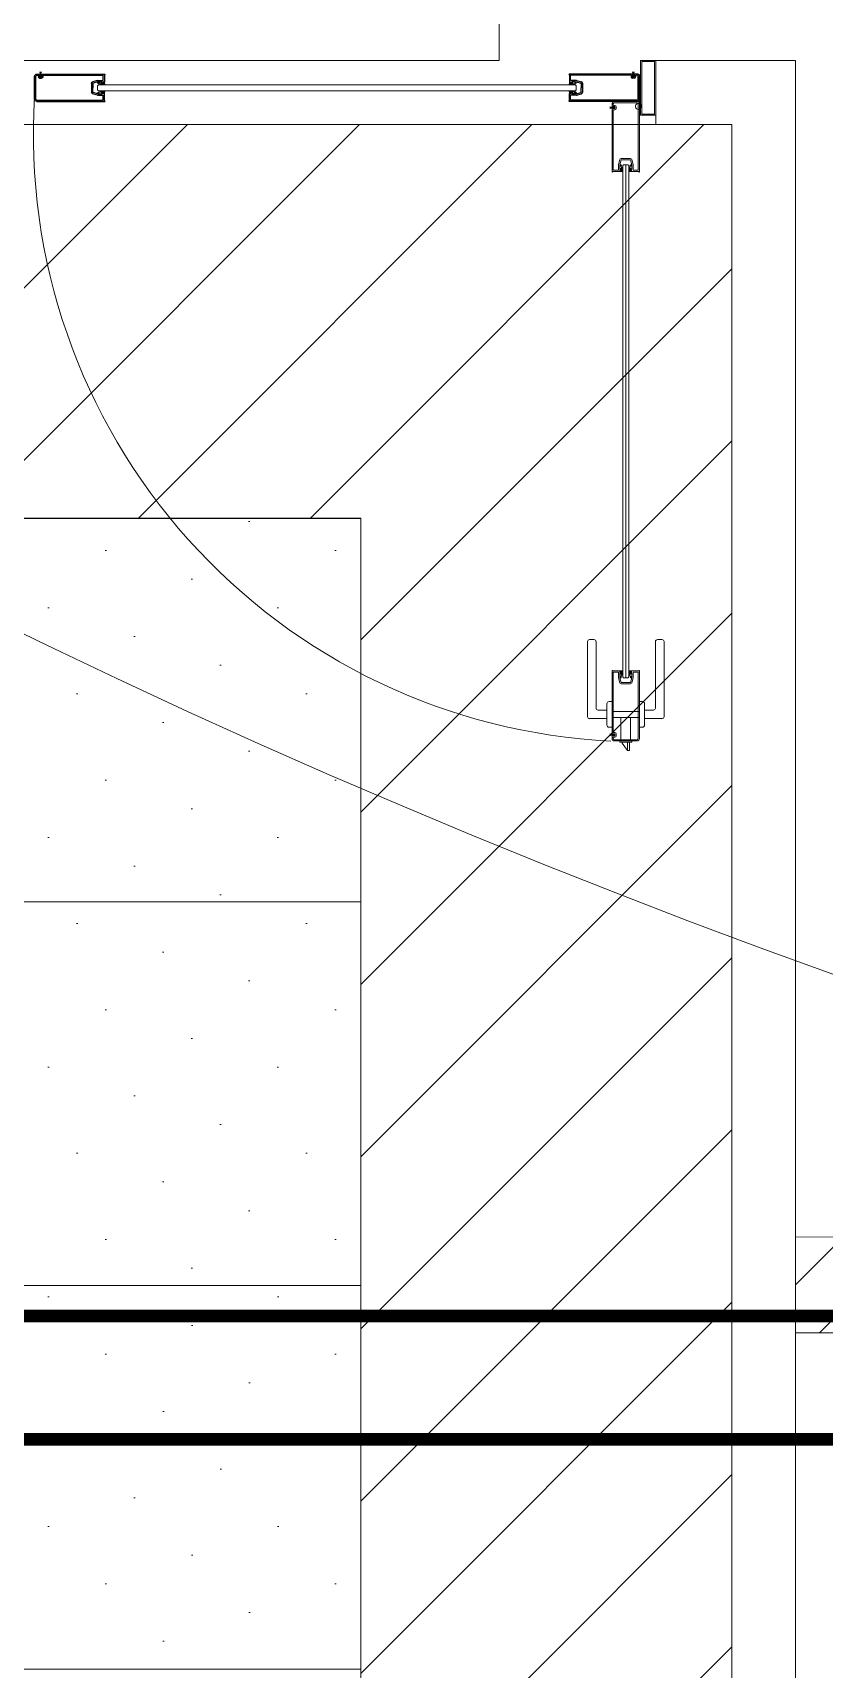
# Model space of a CAD drawing. Header units: millimetres. Extents: x -81374 to 485233, y -39075 to 157313.
# Drawn here: x 21707 to 22946, y -36324 to -33764 of the extents above; entities that cross this region are included whole.
import ezdxf
from ezdxf.enums import TextEntityAlignment as Align

# ---------------------------------------------------------------- set-up
doc = ezdxf.new("R2010")
doc.units = ezdxf.units.MM
doc.linetypes.add('HIDDEN', pattern=[0.375, 0.25, -0.125])
for name, color, linetype in [('2', 7, 'Continuous'), ('ceilings', 253, 'Continuous'), ('Hatch 01_UC', 7, 'Continuous'), ('M-HVAC VRV PIPE', 152, 'Continuous')]:
    doc.layers.add(name, color=color, linetype=linetype)
for name, color, linetype, lineweight in [('CB-AC CABLE TRAY', 213, 'Continuous', 15), ('DRAIN PIPE', 76, 'Continuous', 30), ('G-IMPT', 8, 'Continuous', 5), ('VRF -COPPER PIPE', 4, 'Continuous', 9)]:
    doc.layers.add(name, color=color, linetype=linetype, lineweight=lineweight)
doc.layers.add('ceiling', color=7, linetype='Continuous', lineweight=5, true_color=0x560d91)
doc.styles.get("Standard").update_dxf_attribs({"font": 'arial.ttf'})

# ---------------------------------------------------------------- blocks, each defined once
blk = doc.blocks.new('A$C4A242C7C')
at = {"layer": '2', "color": 6, "linetype": 'Continuous'}
for p, q in [((0, 4), (0, 115.4)), ((0.4, 115.8), (0.6, 115.8)), ((1.4, 115), (13, 115)), ((2, 113), (10.5, 113)), ((2, 4), (2, 113)), ((10.5, 103.9), (10.5, 113)), ((14, 111.3), (12.5, 111.3)), ((12.5, 104.8), (12.5, 111.3)), ((13, 115), (13, 112.6)), ((14.7, 112.6), (13, 112.6)), ((14, 110), (14, 111.3)), ((14.3, 109.8), (15, 110)), ((14.7, 112.6), (15.2, 110.4)), ((30.3, 112.6), (29.8, 110.4)), ((30.7, 109.8), (30, 110)), ((32, 112.6), (30.3, 112.6)), ((31, 111.3), (32.5, 111.3)), ((31, 110), (31, 111.3)), ((32, 115), (32, 112.6)), ((43.6, 115), (32, 115)), ((32.5, 104.8), (32.5, 111.3)), ((34.5, 113), (43, 113)), ((34.5, 103.9), (34.5, 113)), ((43, 14.2), (43, 113)), ((44.6, 115.8), (44.4, 115.8)), ((45, 11.7), (45, 115.4)), ((10.6, 103.4), (12.8, 95.2)), ((14, 104.8), (12.5, 104.8)), ((14.8, 103.8), (12.5, 103.8)), ((12.5, 103.8), (14.7, 95.7)), ((14, 106.1), (14, 104.8)), ((14.3, 106.3), (15, 106.1)), ((14.7, 95.7), (22.5, 95.7)), ((30.3, 93.7), (14.7, 93.7)), ((14.8, 103.8), (15.2, 105.6)), ((30.3, 95.7), (22.5, 95.7)), ((30.2, 103.8), (29.8, 105.6)), ((30.7, 106.3), (30, 106.1)), ((30.2, 103.8), (32.5, 103.8)), ((32.5, 103.8), (30.3, 95.7)), ((31, 106.1), (31, 104.8)), ((31, 104.8), (32.5, 104.8)), ((34.4, 103.4), (32.2, 95.2)), ((4, 2), (41, 2)), ((4, 0), (41, 0)), ((38.5, 8.4), (38.5, 11.7)), ((42.5, 13.7), (40.5, 13.7)), ((40.5, 8.8), (40.5, 11.3)), ((42.5, 6.4), (40.5, 6.4)), ((44, 11.7), (40.9, 11.7)), ((44, 8.4), (40.9, 8.4)), ((43, 4), (43, 5.9)), ((44, 11.6), (44, 11.7)), ((44, 8.4), (44, 8.5)), ((44.4, 11.2), (44.5, 11.2)), ((44.4, 8.9), (44.5, 8.9)), ((45, 4), (45, 8.4))]:
    blk.add_line(p, q, dxfattribs=at)
for centre, radius, start, end in [((0.4, 115.4), 0.4, 90, 180), ((0.6, 115.4), 0.4, 0, 90), ((1.4, 115.4), 0.4, 180, 270), ((14.2, 110), 0.2, 180, 285), ((14.8, 110.3), 0.4, 285, 15), ((30.1, 110.3), 0.4, 165, 255), ((30.8, 110), 0.2, 255, 0), ((43.6, 115.4), 0.4, 270, 0), ((44.4, 115.4), 0.4, 90, 180), ((44.6, 115.4), 0.4, 0, 90), ((12.5, 103.9), 2, 180, 195), ((14.7, 95.7), 2, 195, 270), ((14.2, 106.1), 0.2, 75, 180), ((14.8, 105.7), 0.4, 345, 75), ((30.1, 105.7), 0.4, 105, 195), ((30.3, 95.7), 2, 270, 345), ((30.8, 106.1), 0.2, 0, 105), ((32.5, 103.9), 2, 345, 0), ((4, 4), 4, 180, 270), ((4, 4), 2, 180, 270), ((40.5, 11.7), 2, 90, 180), ((40.5, 8.4), 2, 180, 270), ((40.9, 11.3), 0.4, 90, 180), ((40.9, 8.8), 0.4, 180, 270), ((41, 4), 4, 270, 0), ((41, 4), 2, 270, 0), ((42.5, 14.2), 0.5, 270, 0), ((42.5, 5.9), 0.5, 0, 90), ((44.4, 11.6), 0.4, 180, 270), ((44.4, 8.5), 0.4, 90, 180), ((44.5, 11.7), 0.5, 270, 0), ((44.5, 8.4), 0.5, 0, 90)]:
    blk.add_arc(centre, radius, start, end, dxfattribs=at)
blk = doc.blocks.new('floor plan 1')
at = {"layer": 'G-IMPT', "color": 8, "ltscale": 500}
for p, q in [((35269.2, -5267.8), (35269.2, -735.3)), ((35369.2, -735.3), (35369.2, -5167.8)), ((35532.2, -4188.5), (35529.4, -4188.5)), ((35529.4, -4188.5), (35529.4, -4201.3)), ((35540.8, -4199.9), (35532.2, -4188.5)), ((35532.2, -4201.3), (35532.2, -4188.5)), ((35513.7, -4207.3), (35513.7, -4313.4)), ((35515.6, -4207.3), (35515.6, -4311.1)), ((35517.5, -4203.5), (35552.7, -4203.5)), ((35517.5, -4205.4), (35552.7, -4205.4)), ((35525.6, -4203.5), (35525.6, -4201.3)), ((35525.6, -4201.3), (35544.6, -4201.3)), ((35544.6, -4203.5), (35525.6, -4203.5)), ((35526.5, -4205), (35526.5, -4203.5)), ((35526.5, -4203.5), (35543.7, -4203.5)), ((35543.7, -4205), (35526.5, -4205)), ((35527.4, -4205), (35527.4, -4240.2)), ((35542.7, -4205), (35527.4, -4205)), ((35540.8, -4201.3), (35540.8, -4199.9)), ((35542.7, -4240.2), (35542.7, -4205)), ((35543.7, -4203.5), (35543.7, -4205)), ((35544.6, -4201.3), (35544.6, -4203.5)), ((35550.3, -4211.4), (35550.3, -4214.6)), ((35554.1, -4209.5), (35552.2, -4209.5)), ((35552.2, -4211.8), (35552.2, -4214.2)), ((35554.1, -4216.5), (35552.2, -4216.5)), ((35552.4, -4213.5), (35552.4, -4212.3)), ((35552.4, -4212.3), (35557.7, -4212.3)), ((35552.4, -4213.5), (35557.7, -4213.5)), ((35555.6, -4211.4), (35552.6, -4211.4)), ((35555.6, -4214.6), (35552.6, -4214.6)), ((35554.1, -4213.5), (35554.1, -4212.3)), ((35554.6, -4207.3), (35554.6, -4209)), ((35554.6, -4217), (35554.6, -4311.1)), ((35555.6, -4211.4), (35555.6, -4211.5)), ((35555.6, -4214.5), (35555.6, -4214.6)), ((35555.9, -4213.5), (35555.9, -4212.3)), ((35556, -4211.9), (35556, -4211.9)), ((35556, -4214.1), (35556, -4214.1)), ((35556.5, -4207.3), (35556.5, -4211.4)), ((35556.5, -4214.6), (35556.5, -4313.4)), ((35557.7, -4212.3), (35560.2, -4211.6)), ((35557.7, -4212.5), (35560.2, -4212)), ((35557.7, -4213.5), (35557.7, -4212.3)), ((35557.7, -4212.7), (35560.2, -4212.5)), ((35557.7, -4212.9), (35560.2, -4212.9)), ((35557.7, -4213.1), (35560.2, -4213.4)), ((35557.7, -4213.3), (35560.2, -4213.8)), ((35557.7, -4213.5), (35560.2, -4214.3)), ((35475.2, -4241.6), (35475.2, -4358.7)), ((35505.7, -4238.3), (35478.5, -4238.3)), ((35505.7, -4228.3), (35505.7, -4261.6)), ((35513.7, -4224.9), (35509, -4224.9)), ((35513.7, -4240.2), (35513.7, -4249.7)), ((35556.5, -4240.2), (35513.7, -4240.2)), ((35527.4, -4240.2), (35542.7, -4240.2)), ((35556.5, -4224.9), (35561.2, -4224.9)), ((35556.5, -4249.7), (35556.5, -4240.2)), ((35564.5, -4228.3), (35564.5, -4261.6)), ((35564.5, -4238.3), (35591.6, -4238.3)), ((35595, -4241.6), (35595, -4358.7)), ((35488.5, -4358.7), (35488.5, -4254.9)), ((35491.9, -4251.6), (35505.7, -4251.6)), ((35509, -4264.9), (35513.7, -4264.9)), ((35513.7, -4249.7), (35556.5, -4249.7)), ((35561.2, -4264.9), (35556.5, -4264.9)), ((35578.3, -4251.6), (35564.5, -4251.6)), ((35581.6, -4358.7), (35581.6, -4254.9)), ((35523.7, -4301.9), (35525.8, -4294.1)), ((35525.6, -4302.3), (35527.7, -4294.6)), ((35542.5, -4292.7), (35527.7, -4292.7)), ((35527.7, -4294.6), (35535.1, -4294.6)), ((35542.5, -4294.6), (35535.1, -4294.6)), ((35544.6, -4302.3), (35542.5, -4294.6)), ((35546.5, -4301.9), (35544.4, -4294.1)), ((35514, -4313.8), (35514.2, -4313.8)), ((35515, -4313), (35526, -4313)), ((35515.6, -4311.1), (35523.7, -4311.1)), ((35523.7, -4302.4), (35523.7, -4311.1)), ((35527.7, -4302.3), (35525.6, -4302.3)), ((35527, -4303.2), (35525.6, -4303.2)), ((35525.6, -4303.2), (35525.6, -4309.4)), ((35527, -4309.4), (35525.6, -4309.4)), ((35526, -4313), (35526, -4310.7)), ((35527.6, -4310.7), (35526, -4310.7)), ((35527, -4304.5), (35527, -4303.2)), ((35527, -4308.2), (35527, -4309.4)), ((35527.2, -4304.7), (35527.9, -4304.5)), ((35527.2, -4308), (35527.9, -4308.2)), ((35527.6, -4310.7), (35528.2, -4308.7)), ((35527.7, -4302.3), (35528.2, -4304)), ((35531.8, -4302.3), (35530.3, -4303.7)), ((35530.3, -5103.3), (35530.3, -4303.7)), ((35538.4, -4302.3), (35531.8, -4302.3)), ((35535.1, -4302.3), (35535.1, -5104.7)), ((35539.9, -4303.7), (35538.4, -4302.3)), ((35539.9, -4303.7), (35539.9, -5103.3)), ((35542.5, -4302.3), (35542, -4304)), ((35542.6, -4310.7), (35542, -4308.7)), ((35542.9, -4304.7), (35542.3, -4304.5)), ((35542.9, -4308), (35542.3, -4308.2)), ((35542.5, -4302.3), (35544.6, -4302.3)), ((35544.1, -4310.7), (35542.6, -4310.7)), ((35543.2, -4303.2), (35544.6, -4303.2)), ((35543.2, -4304.5), (35543.2, -4303.2)), ((35543.2, -4308.2), (35543.2, -4309.4)), ((35543.2, -4309.4), (35544.6, -4309.4)), ((35544.1, -4313), (35544.1, -4310.7)), ((35555.2, -4313), (35544.1, -4313)), ((35544.6, -4303.2), (35544.6, -4309.4)), ((35546.5, -4302.4), (35546.5, -4311.1)), ((35546.5, -4311.1), (35554.6, -4311.1)), ((35556.1, -4313.8), (35556, -4313.8)), ((35478.5, -4362.1), (35485.2, -4362.1)), ((35591.6, -4362.1), (35585, -4362.1)), ((35514, -5093.2), (35514.2, -5093.2)), ((35556.1, -5093.2), (35556, -5093.2)), ((35513.7, -5199.7), (35513.7, -5093.6)), ((35515, -5094), (35526, -5094)), ((35515.6, -5095.9), (35523.7, -5095.9)), ((35515.6, -5199.7), (35515.6, -5095.9)), ((35523.7, -5104.5), (35523.7, -5095.9)), ((35523.7, -5105), (35525.8, -5112.8)), ((35527, -5097.5), (35525.6, -5097.5)), ((35525.6, -5103.7), (35525.6, -5097.5)), ((35527, -5103.7), (35525.6, -5103.7)), ((35527.7, -5104.7), (35525.6, -5104.7)), ((35525.6, -5104.7), (35527.7, -5112.3)), ((35526, -5094), (35526, -5096.2)), ((35527.6, -5096.2), (35526, -5096.2)), ((35527, -5098.8), (35527, -5097.5)), ((35527, -5102.5), (35527, -5103.7)), ((35527.2, -5098.9), (35527.9, -5098.8)), ((35527.2, -5102.3), (35527.9, -5102.5)), ((35527.6, -5096.2), (35528.2, -5098.3)), ((35527.7, -5104.7), (35528.2, -5102.9)), ((35527.7, -5112.3), (35535.1, -5112.3)), ((35542.5, -5114.2), (35527.7, -5114.2)), ((35531.8, -5104.7), (35530.3, -5103.3)), ((35538.4, -5104.7), (35531.8, -5104.7)), ((35542.5, -5112.3), (35535.1, -5112.3)), ((35539.9, -5103.3), (35538.4, -5104.7)), ((35542.6, -5096.2), (35542, -5098.3)), ((35542.5, -5104.7), (35542, -5102.9)), ((35542.9, -5098.9), (35542.3, -5098.8)), ((35542.9, -5102.3), (35542.3, -5102.5)), ((35542.5, -5104.7), (35544.6, -5104.7)), ((35544.6, -5104.7), (35542.5, -5112.3)), ((35544.1, -5096.2), (35542.6, -5096.2)), ((35543.2, -5097.5), (35544.6, -5097.5)), ((35543.2, -5098.8), (35543.2, -5097.5)), ((35543.2, -5102.5), (35543.2, -5103.7)), ((35543.2, -5103.7), (35544.6, -5103.7)), ((35544.1, -5094), (35544.1, -5096.2)), ((35555.2, -5094), (35544.1, -5094)), ((35546.5, -5105), (35544.4, -5112.8)), ((35544.6, -5103.7), (35544.6, -5097.5)), ((35546.5, -5095.9), (35554.6, -5095.9)), ((35546.5, -5104.5), (35546.5, -5095.9)), ((35554.6, -5190), (35554.6, -5095.9)), ((35556.5, -5192.4), (35556.5, -5093.6)), ((35369.2, -5167.8), (35488.1, -5167.8)), ((35488.1, -5267.8), (35488.1, -5167.8)), ((35511.9, -5182), (35488.1, -5182)), ((35488.1, -5182), (35488.1, -5267.8)), ((35510, -5183.9), (35490, -5183.9)), ((35490, -5183.9), (35490, -5265.9)), ((35510, -5265.9), (35510, -5183.9)), ((35511.9, -5267.8), (35511.9, -5182)), ((35550.3, -5195.5), (35550.3, -5192.4)), ((35554.1, -5190.5), (35552.2, -5190.5)), ((35552.2, -5195.1), (35552.2, -5192.8)), ((35552.4, -5193.3), (35552.4, -5194.6)), ((35552.4, -5193.3), (35557.7, -5193.3)), ((35552.4, -5194.6), (35557.7, -5194.6)), ((35555.6, -5192.4), (35552.6, -5192.4)), ((35555.6, -5195.5), (35552.6, -5195.5)), ((35554.1, -5193.3), (35554.1, -5194.6)), ((35555.6, -5192.5), (35555.6, -5192.4)), ((35555.6, -5195.5), (35555.6, -5195.4)), ((35555.9, -5193.3), (35555.9, -5194.6)), ((35556, -5192.9), (35556, -5192.9)), ((35556, -5195), (35556, -5195)), ((35556.5, -5199.7), (35556.5, -5195.5)), ((35557.7, -5193.3), (35560.2, -5192.6)), ((35557.7, -5193.5), (35560.2, -5193.1)), ((35557.7, -5193.3), (35557.7, -5194.6)), ((35557.7, -5193.7), (35560.2, -5193.5)), ((35557.7, -5194), (35560.2, -5194)), ((35557.7, -5194.2), (35560.2, -5194.4)), ((35557.7, -5194.4), (35560.2, -5194.8)), ((35557.7, -5194.6), (35560.2, -5195.3)), ((35511.9, -5245.4), (35511.9, -5198.6)), ((35513.7, -5200), (35513.7, -5245.4)), ((35517.5, -5201.6), (35552.7, -5201.6)), ((35517.5, -5203.5), (35552.7, -5203.5)), ((35554.1, -5197.4), (35552.2, -5197.4)), ((35554.6, -5199.7), (35554.6, -5197.9)), ((35612.5, -5221.6), (35613.9, -5220.1)), ((35613.9, -5220.1), (36360.2, -5220.1)), ((36361.7, -5221.6), (36360.2, -5220.1)), ((35513.7, -5245.4), (35511.9, -5245.4)), ((35523.8, -5242.2), (35522.6, -5242.2)), ((35522.6, -5242.2), (35522.6, -5247.5)), ((35523.8, -5243.9), (35522.6, -5243.9)), ((35523.8, -5245.7), (35522.6, -5245.7)), ((35523.8, -5242.2), (35523.8, -5247.5)), ((35612.5, -5228.2), (35612.5, -5221.6)), ((35613.9, -5229.7), (35612.5, -5228.2)), ((36360.2, -5229.7), (35613.9, -5229.7)), ((36360.2, -5229.7), (36361.7, -5228.2)), ((36361.7, -5228.2), (36361.7, -5221.6)), ((36450.4, -5242.2), (36451.6, -5242.2)), ((36450.4, -5242.2), (36450.4, -5247.5)), ((36450.4, -5243.9), (36451.6, -5243.9)), ((36450.4, -5245.7), (36451.6, -5245.7)), ((36451.6, -5242.2), (36451.6, -5247.5)), ((35488.1, -5267.8), (35269.2, -5267.8)), ((35488.1, -5267.8), (35511.9, -5267.8)), ((35490, -5265.9), (35510, -5265.9)), ((35522.6, -5247.5), (35521.9, -5250)), ((35522.8, -5247.5), (35522.3, -5250)), ((35523.8, -5247.5), (35522.6, -5247.5)), ((35523, -5247.5), (35522.7, -5250)), ((35523.2, -5247.5), (35523.2, -5250)), ((35523.4, -5247.5), (35523.6, -5250)), ((35523.6, -5247.5), (35524.1, -5250)), ((35523.8, -5247.5), (35524.5, -5250)), ((36450.4, -5247.5), (36449.7, -5250)), ((36450.6, -5247.5), (36450.1, -5250)), ((36450.4, -5247.5), (36451.6, -5247.5)), ((36450.8, -5247.5), (36450.6, -5250)), ((36451, -5247.5), (36451, -5250)), ((36451.2, -5247.5), (36451.5, -5250)), ((36451.4, -5247.5), (36451.9, -5250)), ((36451.6, -5247.5), (36452.4, -5250))]:
    blk.add_line(p, q, dxfattribs=at)
for centre, radius, start, end in [((30901.2, -15868.2), 12777.8, 49.90697, 259.60318), ((35517.5, -4207.3), 3.81, 90, 180), ((35517.5, -4207.3), 1.9, 90, 180), ((35552.2, -4211.4), 1.9, 90, 180), ((35552.2, -4214.6), 1.9, 180, 270), ((35552.6, -4211.8), 0.381, 90, 180), ((35552.6, -4214.2), 0.381, 180, 270), ((35552.7, -4207.3), 3.81, 0, 90), ((35552.7, -4207.3), 1.9, 0, 90), ((35554.1, -4209), 0.476, 270, 0), ((35554.1, -4217), 0.476, 0, 90), ((35556, -4211.5), 0.381, 180, 270), ((35556, -4214.5), 0.381, 90, 180), ((35556, -4211.4), 0.476, 270, 0), ((35556, -4214.6), 0.476, 0, 90), ((35511.8, -5152.7), 950.6, 356.5059, 87.1815), ((35478.5, -4241.6), 3.33, 90, 180), ((35509, -4228.3), 3.33, 90, 180), ((35561.2, -4228.3), 3.33, 0, 90), ((35591.6, -4241.6), 3.33, 0, 90), ((35491.9, -4254.9), 3.33, 90, 180), ((35509, -4261.6), 3.33, 180, 270), ((35561.2, -4261.6), 3.33, 270, 0), ((35578.3, -4254.9), 3.33, 0, 90), ((35527.7, -4294.6), 1.9, 90, 165), ((35542.5, -4294.6), 1.9, 15, 90), ((35514, -4313.4), 0.381, 180, 270), ((35514.2, -4313.4), 0.381, 270, 0), ((35515, -4313.4), 0.381, 90, 180), ((35525.6, -4302.4), 1.9, 165, 180), ((35527.2, -4304.5), 0.19, 180, 285), ((35527.2, -4308.2), 0.19, 75, 180), ((35527.8, -4304.1), 0.381, 285, 15), ((35527.8, -4308.6), 0.381, 345, 75), ((35542.4, -4304.1), 0.381, 165, 255), ((35542.4, -4308.6), 0.381, 105, 195), ((35543, -4304.5), 0.19, 255, 0), ((35543, -4308.2), 0.19, 0, 105), ((35544.6, -4302.4), 1.9, 0, 15), ((35555.2, -4313.4), 0.381, 0, 90), ((35556, -4313.4), 0.381, 180, 270), ((35556.1, -4313.4), 0.381, 270, 0), ((35478.5, -4358.7), 3.33, 180, 270), ((35485.2, -4358.7), 3.33, 270, 0), ((35585, -4358.7), 3.33, 180, 270), ((35591.6, -4358.7), 3.33, 270, 0), ((35514, -5093.6), 0.381, 90, 180), ((35514.2, -5093.6), 0.381, 0, 90), ((35556, -5093.6), 0.381, 90, 180), ((35556.1, -5093.6), 0.381, 0, 90), ((35515, -5093.6), 0.381, 180, 270), ((35525.6, -5104.5), 1.9, 180, 195), ((35527.7, -5112.3), 1.9, 195, 270), ((35527.2, -5098.8), 0.19, 180, 285), ((35527.2, -5102.5), 0.19, 75, 180), ((35527.8, -5098.4), 0.381, 285, 15), ((35527.8, -5102.8), 0.381, 345, 75), ((35542.4, -5098.4), 0.381, 165, 255), ((35542.4, -5102.8), 0.381, 105, 195), ((35542.5, -5112.3), 1.9, 270, 345), ((35543, -5098.8), 0.19, 255, 0), ((35543, -5102.5), 0.19, 0, 105), ((35544.6, -5104.5), 1.9, 345, 0), ((35555.2, -5093.6), 0.381, 270, 0), ((35552.2, -5192.4), 1.9, 90, 180), ((35552.2, -5195.5), 1.9, 180, 270), ((35552.6, -5192.8), 0.381, 90, 180), ((35552.6, -5195.1), 0.381, 180, 270), ((35554.1, -5190), 0.476, 270, 0), ((35556, -5192.5), 0.381, 180, 270), ((35556, -5195.4), 0.381, 90, 180), ((35556, -5192.4), 0.476, 270, 0), ((35556, -5195.5), 0.476, 0, 90), ((35517.5, -5199.7), 3.81, 180, 270), ((35517.5, -5199.7), 1.9, 180, 270), ((35552.7, -5199.7), 3.81, 270, 0), ((35552.7, -5199.7), 1.9, 270, 0), ((35554.1, -5197.9), 0.476, 0, 90)]:
    blk.add_arc(centre, radius, start, end, dxfattribs=at)
at = {"layer": 'G-IMPT', "color": 8, "ltscale": 500, "extrusion": (0, 0, -1)}
blk.add_arc((-35515.5, -5195.8), 4.58, 321.7937, 293.4563, dxfattribs=at)
at = {"layer": 'G-IMPT', "color": 8, "ltscale": 500}
for points in [[(35529.4, -4312.1), (35528.2, -4311.4), (35526, -4311.8), (35530.4, -4312.3)], [(35530.4, -4312.3), (35526, -4311.8), (35526, -4313), (35530.4, -4313.4)], [(35529.3, -4307.7), (35528.5, -4307.7), (35527.7, -4308), (35529.9, -4308)], [(35529.9, -4308), (35527.7, -4308), (35528.4, -4308.3), (35529.3, -4308.4)], [(35529.4, -4309.7), (35528.4, -4309.5), (35528.2, -4311.4), (35529.4, -4312.1)], [(35529.3, -4308.4), (35528.4, -4308.3), (35528.4, -4308.9), (35529.3, -4309)], [(35529.3, -4309), (35528.4, -4308.9), (35528.4, -4309.1), (35530.1, -4309.3)], [(35530.1, -4309.3), (35528.4, -4309.1), (35528.4, -4309.5), (35529.4, -4309.7)], [(35529.2, -4306.8), (35528.6, -4306.5), (35528.5, -4307.7), (35529.3, -4307.7)], [(35530, -4306.6), (35528.6, -4305.9), (35528.6, -4306.5), (35529.2, -4306.8)], [(35540.8, -4312.1), (35542, -4311.4), (35544.1, -4311.8), (35539.8, -4312.3)], [(35539.8, -4312.3), (35544.1, -4311.8), (35544.1, -4313), (35539.8, -4313.4)], [(35540.9, -4309), (35541.8, -4308.9), (35541.8, -4309.1), (35540.1, -4309.3)], [(35540.1, -4309.3), (35541.8, -4309.1), (35541.8, -4309.5), (35540.8, -4309.7)], [(35540.2, -4306.6), (35541.6, -4305.9), (35541.6, -4306.5), (35540.9, -4306.8)], [(35540.9, -4307.7), (35541.7, -4307.7), (35542.5, -4308), (35540.2, -4308)], [(35540.2, -4308), (35542.5, -4308), (35541.7, -4308.3), (35540.9, -4308.4)], [(35540.8, -4309.7), (35541.8, -4309.5), (35542, -4311.4), (35540.8, -4312.1)], [(35540.9, -4306.8), (35541.6, -4306.5), (35541.7, -4307.7), (35540.9, -4307.7)], [(35540.9, -4308.4), (35541.7, -4308.3), (35541.8, -4308.9), (35540.9, -4309)], [(35530.4, -5094.6), (35526, -5095.2), (35526, -5094), (35530.4, -5093.6)], [(35529.4, -5094.9), (35528.2, -5095.6), (35526, -5095.2), (35530.4, -5094.6)], [(35529.9, -5099), (35527.7, -5099), (35528.4, -5098.7), (35529.3, -5098.6)], [(35529.3, -5099.2), (35528.5, -5099.2), (35527.7, -5099), (35529.9, -5099)], [(35529.4, -5097.2), (35528.4, -5097.4), (35528.2, -5095.6), (35529.4, -5094.9)], [(35530.1, -5097.6), (35528.4, -5097.8), (35528.4, -5097.4), (35529.4, -5097.2)], [(35529.3, -5097.9), (35528.4, -5098), (35528.4, -5097.8), (35530.1, -5097.6)], [(35529.3, -5098.6), (35528.4, -5098.7), (35528.4, -5098), (35529.3, -5097.9)], [(35529.2, -5100.2), (35528.6, -5100.4), (35528.5, -5099.2), (35529.3, -5099.2)], [(35530, -5100.4), (35528.6, -5101.1), (35528.6, -5100.4), (35529.2, -5100.2)], [(35539.8, -5094.6), (35544.1, -5095.2), (35544.1, -5094), (35539.8, -5093.6)], [(35540.8, -5094.9), (35542, -5095.6), (35544.1, -5095.2), (35539.8, -5094.6)], [(35540.1, -5097.6), (35541.8, -5097.8), (35541.8, -5097.4), (35540.8, -5097.2)], [(35540.9, -5097.9), (35541.8, -5098), (35541.8, -5097.8), (35540.1, -5097.6)], [(35540.2, -5099), (35542.5, -5099), (35541.7, -5098.7), (35540.9, -5098.6)], [(35540.9, -5099.2), (35541.7, -5099.2), (35542.5, -5099), (35540.2, -5099)], [(35540.2, -5100.4), (35541.6, -5101.1), (35541.6, -5100.4), (35540.9, -5100.2)], [(35540.8, -5097.2), (35541.8, -5097.4), (35542, -5095.6), (35540.8, -5094.9)], [(35540.9, -5098.6), (35541.7, -5098.7), (35541.8, -5098), (35540.9, -5097.9)], [(35540.9, -5100.2), (35541.6, -5100.4), (35541.7, -5099.2), (35540.9, -5099.2)]]:
    blk.add_3dface(points, dxfattribs=at)
at = {"layer": 'G-IMPT', "color": 8, "ltscale": 500, "yscale": 0.9523809523809526, "zscale": 0.9523809523809526}
for p, xscale, rotation in [((35513.7, -5203.5), 0.9523809523809526, 270.0000000000001), ((36460.5, -5203.5), -0.9523809523809526, 90)]:
    blk.add_blockref('A$C4A242C7C', p, dxfattribs=dict(at, xscale=xscale, rotation=rotation))
at = {"layer": 'G-IMPT', "color": 8, "ltscale": 500}
for rotation, p in [(359.9992, (39680.6, -4989.6, 0)), (359.9992, (35886.7, -10139.3, 0)), (270.0008, (28873.3, -20643.5, 0)), (359.9992, (11975.3, -26935.4, 0)), (359.9992, (15267.6, -26935.4, 0)), (359.9992, (26686.3, -26987.7, 0)), (270.0008, (15861.1, -28615, 0)), (89.9992, (23697.8, -33300.6, 0)), (89.9992, (23597.9, -35337.7, 0)), (89.9992, (23597.9, -37388.3, 0)), (359.9992, (13750.4, -37781.5, 0)), (89.9992, (23697.8, -40746.8, 0)), (89.9992, (23597.8, -44302.5, 0)), (89.9992, (23597.8, -46399.1, 0)), (89.9992, (23697.8, -48339.8, 0)), (89.9992, (23697.8, -54280, 0)), (359.9992, (27418.1, -55702.4, 0)), (89.9992, (9671.9, -65856.5, 0)), (359.9992, (4684.1, -67403.4, 0)), (359.9992, (8737.2, -67403.4, 0))]:
    blk.add_attdef('PARTITIONTYPE', text='', height=200, rotation=rotation, dxfattribs=at).set_placement(p, align=Align.MIDDLE_CENTER)
mesh = blk.add_polyface(dxfattribs=at)
corners = [(35617, -5219.1), (35616.7, -5218.4), (35616, -5218.4), (35616.8, -5219.8)]
mesh.append_faces([[corners[k] for k in face] for face in [(3, 2, 1, 0)]], dxfattribs={"color": 8})
mesh = blk.add_polyface(dxfattribs=at)
corners = [(35617.9, -5219.1), (35617.9, -5218.3), (35616.7, -5218.4), (35617, -5219.1)]
mesh.append_faces([[corners[k] for k in face] for face in [(3, 2, 1, 0)]], dxfattribs={"color": 8})
mesh = blk.add_polyface(dxfattribs=at)
corners = [(35618.2, -5219.8), (35618.1, -5217.5), (35617.9, -5218.3), (35617.9, -5219.1)]
mesh.append_faces([[corners[k] for k in face] for face in [(3, 2, 1, 0)]], dxfattribs={"color": 8})
mesh = blk.add_polyface(dxfattribs=at)
corners = [(35618.6, -5219.1), (35618.4, -5218.3), (35618.1, -5217.5), (35618.2, -5219.8)]
mesh.append_faces([[corners[k] for k in face] for face in [(3, 2, 1, 0)]], dxfattribs={"color": 8})
mesh = blk.add_polyface(dxfattribs=at)
corners = [(35619.2, -5219.1), (35619.1, -5218.2), (35618.4, -5218.3), (35618.6, -5219.1)]
mesh.append_faces([[corners[k] for k in face] for face in [(3, 2, 1, 0)]], dxfattribs={"color": 8})
mesh = blk.add_polyface(dxfattribs=at)
corners = [(35619.5, -5219.9), (35619.3, -5218.2), (35619.1, -5218.2), (35619.2, -5219.1)]
mesh.append_faces([[corners[k] for k in face] for face in [(3, 2, 1, 0)]], dxfattribs={"color": 8})
mesh = blk.add_polyface(dxfattribs=at)
corners = [(35619.9, -5219.2), (35619.7, -5218.2), (35619.3, -5218.2), (35619.5, -5219.9)]
mesh.append_faces([[corners[k] for k in face] for face in [(3, 2, 1, 0)]], dxfattribs={"color": 8})
mesh = blk.add_polyface(dxfattribs=at)
corners = [(35622.2, -5219.2), (35621.6, -5218), (35619.7, -5218.2), (35619.9, -5219.2)]
mesh.append_faces([[corners[k] for k in face] for face in [(3, 2, 1, 0)]], dxfattribs={"color": 8})
mesh = blk.add_polyface(dxfattribs=at)
corners = [(35622.5, -5220.2), (35622, -5215.9), (35621.6, -5218), (35622.2, -5219.2)]
mesh.append_faces([[corners[k] for k in face] for face in [(3, 2, 1, 0)]], dxfattribs={"color": 8})
mesh = blk.add_polyface(dxfattribs=at)
corners = [(35623.6, -5220.2), (35623.2, -5215.9), (35622, -5215.9), (35622.5, -5220.2)]
mesh.append_faces([[corners[k] for k in face] for face in [(3, 2, 1, 0)]], dxfattribs={"color": 8})
mesh = blk.add_polyface(dxfattribs=at)
corners = [(36350.6, -5220.2), (36350.9, -5215.9), (36352.1, -5215.9), (36351.6, -5220.2)]
mesh.append_faces([[corners[k] for k in face] for face in [(0, 1, 2, 3)]], dxfattribs={"color": 8})
mesh = blk.add_polyface(dxfattribs=at)
corners = [(36351.6, -5220.2), (36352.1, -5215.9), (36352.6, -5218), (36351.9, -5219.2)]
mesh.append_faces([[corners[k] for k in face] for face in [(0, 1, 2, 3)]], dxfattribs={"color": 8})
mesh = blk.add_polyface(dxfattribs=at)
corners = [(36351.9, -5219.2), (36352.6, -5218), (36354.4, -5218.2), (36354.2, -5219.2)]
mesh.append_faces([[corners[k] for k in face] for face in [(0, 1, 2, 3)]], dxfattribs={"color": 8})
mesh = blk.add_polyface(dxfattribs=at)
corners = [(36354.2, -5219.2), (36354.4, -5218.2), (36354.8, -5218.2), (36354.6, -5219.9)]
mesh.append_faces([[corners[k] for k in face] for face in [(0, 1, 2, 3)]], dxfattribs={"color": 8})
mesh = blk.add_polyface(dxfattribs=at)
corners = [(36354.6, -5219.9), (36354.8, -5218.2), (36355, -5218.2), (36354.9, -5219.1)]
mesh.append_faces([[corners[k] for k in face] for face in [(0, 1, 2, 3)]], dxfattribs={"color": 8})
mesh = blk.add_polyface(dxfattribs=at)
corners = [(36354.9, -5219.1), (36355, -5218.2), (36355.7, -5218.3), (36355.5, -5219.1)]
mesh.append_faces([[corners[k] for k in face] for face in [(0, 1, 2, 3)]], dxfattribs={"color": 8})
mesh = blk.add_polyface(dxfattribs=at)
corners = [(36355.5, -5219.1), (36355.7, -5218.3), (36356, -5217.5), (36355.9, -5219.8)]
mesh.append_faces([[corners[k] for k in face] for face in [(0, 1, 2, 3)]], dxfattribs={"color": 8})
mesh = blk.add_polyface(dxfattribs=at)
corners = [(36355.9, -5219.8), (36356, -5217.5), (36356.2, -5218.3), (36356.2, -5219.1)]
mesh.append_faces([[corners[k] for k in face] for face in [(0, 1, 2, 3)]], dxfattribs={"color": 8})
mesh = blk.add_polyface(dxfattribs=at)
corners = [(36356.2, -5219.1), (36356.2, -5218.3), (36357.4, -5218.4), (36357.2, -5219.1)]
mesh.append_faces([[corners[k] for k in face] for face in [(0, 1, 2, 3)]], dxfattribs={"color": 8})
mesh = blk.add_polyface(dxfattribs=at)
corners = [(36357.2, -5219.1), (36357.4, -5218.4), (36358.1, -5218.4), (36357.4, -5219.8)]
mesh.append_faces([[corners[k] for k in face] for face in [(0, 1, 2, 3)]], dxfattribs={"color": 8})
mesh = blk.add_polyface(dxfattribs=at)
corners = [(35617, -5230.8), (35616.7, -5231.4), (35616, -5231.4), (35616.8, -5230)]
mesh.append_faces([[corners[k] for k in face] for face in [(0, 1, 2, 3)]], dxfattribs={"color": 8})
mesh = blk.add_polyface(dxfattribs=at)
corners = [(35617.9, -5230.7), (35617.9, -5231.5), (35616.7, -5231.4), (35617, -5230.8)]
mesh.append_faces([[corners[k] for k in face] for face in [(0, 1, 2, 3)]], dxfattribs={"color": 8})
mesh = blk.add_polyface(dxfattribs=at)
corners = [(35618.2, -5230.1), (35618.1, -5232.3), (35617.9, -5231.5), (35617.9, -5230.7)]
mesh.append_faces([[corners[k] for k in face] for face in [(0, 1, 2, 3)]], dxfattribs={"color": 8})
mesh = blk.add_polyface(dxfattribs=at)
corners = [(35618.6, -5230.7), (35618.4, -5231.6), (35618.1, -5232.3), (35618.2, -5230.1)]
mesh.append_faces([[corners[k] for k in face] for face in [(0, 1, 2, 3)]], dxfattribs={"color": 8})
mesh = blk.add_polyface(dxfattribs=at)
corners = [(35619.2, -5230.7), (35619.1, -5231.6), (35618.4, -5231.6), (35618.6, -5230.7)]
mesh.append_faces([[corners[k] for k in face] for face in [(0, 1, 2, 3)]], dxfattribs={"color": 8})
mesh = blk.add_polyface(dxfattribs=at)
corners = [(35619.5, -5229.9), (35619.3, -5231.6), (35619.1, -5231.6), (35619.2, -5230.7)]
mesh.append_faces([[corners[k] for k in face] for face in [(0, 1, 2, 3)]], dxfattribs={"color": 8})
mesh = blk.add_polyface(dxfattribs=at)
corners = [(35619.9, -5230.6), (35619.7, -5231.6), (35619.3, -5231.6), (35619.5, -5229.9)]
mesh.append_faces([[corners[k] for k in face] for face in [(0, 1, 2, 3)]], dxfattribs={"color": 8})
mesh = blk.add_polyface(dxfattribs=at)
corners = [(35622.2, -5230.6), (35621.6, -5231.8), (35619.7, -5231.6), (35619.9, -5230.6)]
mesh.append_faces([[corners[k] for k in face] for face in [(0, 1, 2, 3)]], dxfattribs={"color": 8})
mesh = blk.add_polyface(dxfattribs=at)
corners = [(35622.5, -5229.6), (35622, -5234), (35621.6, -5231.8), (35622.2, -5230.6)]
mesh.append_faces([[corners[k] for k in face] for face in [(0, 1, 2, 3)]], dxfattribs={"color": 8})
mesh = blk.add_polyface(dxfattribs=at)
corners = [(35623.6, -5229.6), (35623.2, -5234), (35622, -5234), (35622.5, -5229.6)]
mesh.append_faces([[corners[k] for k in face] for face in [(0, 1, 2, 3)]], dxfattribs={"color": 8})
mesh = blk.add_polyface(dxfattribs=at)
corners = [(36350.6, -5229.6), (36350.9, -5233.9), (36352.1, -5233.9), (36351.6, -5229.6)]
mesh.append_faces([[corners[k] for k in face] for face in [(3, 2, 1, 0)]], dxfattribs={"color": 8})
mesh = blk.add_polyface(dxfattribs=at)
corners = [(36351.6, -5229.6), (36352.1, -5233.9), (36352.6, -5231.8), (36351.9, -5230.6)]
mesh.append_faces([[corners[k] for k in face] for face in [(3, 2, 1, 0)]], dxfattribs={"color": 8})
mesh = blk.add_polyface(dxfattribs=at)
corners = [(36351.9, -5230.6), (36352.6, -5231.8), (36354.4, -5231.6), (36354.2, -5230.6)]
mesh.append_faces([[corners[k] for k in face] for face in [(3, 2, 1, 0)]], dxfattribs={"color": 8})
mesh = blk.add_polyface(dxfattribs=at)
corners = [(36354.2, -5230.6), (36354.4, -5231.6), (36354.8, -5231.6), (36354.6, -5229.9)]
mesh.append_faces([[corners[k] for k in face] for face in [(3, 2, 1, 0)]], dxfattribs={"color": 8})
mesh = blk.add_polyface(dxfattribs=at)
corners = [(36354.6, -5229.9), (36354.8, -5231.6), (36355, -5231.6), (36354.9, -5230.7)]
mesh.append_faces([[corners[k] for k in face] for face in [(3, 2, 1, 0)]], dxfattribs={"color": 8})
mesh = blk.add_polyface(dxfattribs=at)
corners = [(36354.9, -5230.7), (36355, -5231.6), (36355.7, -5231.6), (36355.5, -5230.7)]
mesh.append_faces([[corners[k] for k in face] for face in [(3, 2, 1, 0)]], dxfattribs={"color": 8})
mesh = blk.add_polyface(dxfattribs=at)
corners = [(36355.5, -5230.7), (36355.7, -5231.6), (36356, -5232.3), (36355.9, -5230)]
mesh.append_faces([[corners[k] for k in face] for face in [(3, 2, 1, 0)]], dxfattribs={"color": 8})
mesh = blk.add_polyface(dxfattribs=at)
corners = [(36355.9, -5230), (36356, -5232.3), (36356.2, -5231.5), (36356.2, -5230.7)]
mesh.append_faces([[corners[k] for k in face] for face in [(3, 2, 1, 0)]], dxfattribs={"color": 8})
mesh = blk.add_polyface(dxfattribs=at)
corners = [(36356.2, -5230.7), (36356.2, -5231.5), (36357.4, -5231.4), (36357.2, -5230.7)]
mesh.append_faces([[corners[k] for k in face] for face in [(3, 2, 1, 0)]], dxfattribs={"color": 8})
mesh = blk.add_polyface(dxfattribs=at)
corners = [(36357.2, -5230.7), (36357.4, -5231.4), (36358.1, -5231.4), (36357.4, -5230)]
mesh.append_faces([[corners[k] for k in face] for face in [(3, 2, 1, 0)]], dxfattribs={"color": 8})
blk = doc.blocks.new('GRID')
at = {"layer": 'ceilings', "lineweight": 5, "transparency": 33554597}
h = blk.add_hatch(dxfattribs=at)
h.set_pattern_fill('DOTS', color=8, scale=80, angle=45)
h.paths.add_polyline_path([(56229.9, 61282.6), (56229.9, 61882.6), (56829.9, 61882.6), (56829.9, 61282.6)])
at = {"layer": 'ceilings', "color": 8, "lineweight": 5}
blk.add_lwpolyline([(56229.9, 61282.6), (56229.9, 61882.6), (56829.9, 61882.6), (56829.9, 61282.6)], close=True, dxfattribs=at)
blk = doc.blocks.new('*U141')
at = {"layer": 'CB-AC CABLE TRAY', "true_color": 0xa953a0}
h = blk.add_hatch(dxfattribs=at)
h.set_pattern_fill('ANSI31', color=215, scale=25)
h.set_pattern_definition([(45, (-897621.44, 1102758.81), (-56.1266008, 56.1266008), [])])
h.paths.add_polyline_path([(-88704.9, -150.4), (-88704.9, -0.4), (-81557.1, -0.4), (-81557.1, -150.4)])
at = {"layer": 'CB-AC CABLE TRAY', "color": 215, "true_color": 0xa953a0}
blk.add_lwpolyline([(-88704.9, -150.4), (-88704.9, -0.4), (-81557.1, -0.4), (-81557.1, -150.4)], close=True, dxfattribs=at)

msp = doc.modelspace()

# ---------------------------------------------------------------- hatches: boundary and pattern name
at = {"layer": 'Hatch 01_UC', "linetype": 'Continuous', "lineweight": 0, "transparency": 33554597}
h = msp.add_hatch(dxfattribs=at)
h.set_pattern_fill('ANSI31', color=8, scale=60, angle=180)
h.set_pattern_definition([(225, (86411.17, 39444.27), (134.70384, -134.70384), [])])
h.paths.add_polyline_path([(22801.6, -38140.1), (22801.6, -33907.6), (19240.3, -33907.6), (19240.3, -37807.6), (19572.8, -37807.6), (19571.2, -38140.1)])
h.paths.add_polyline_path([(22221, -37523.9), (19821, -37523.9), (19821, -34523.9), (22221, -34523.9)], flags=16)

# ---------------------------------------------------------------- linework, layer by layer
at = {"layer": 'ceiling', "color": 8, "linetype": 'Continuous'}
msp.add_lwpolyline([(22801.6, -38140.1), (22801.6, -33907.6), (19240.3, -33907.6), (19240.3, -37807.6), (19572.8, -37807.6), (19571.2, -38140.1), (22801.6, -38140.1)], dxfattribs=at)
msp.add_lwpolyline([(22221, -37523.9), (19821, -37523.9), (19821, -34523.9), (22221, -34523.9)], close=True, dxfattribs=at)
at = {"layer": 'DRAIN PIPE', "color": 76, "linetype": 'Continuous', "const_width": 20}
msp.add_lwpolyline([(21436.6, -35823.6), (21436.6, -35771.5), (29716.3, -35771.5), (29716.3, -9830.9)], dxfattribs=at)
at = {"layer": 'M-HVAC VRV PIPE', "color": 6, "linetype": 'Continuous', "const_width": 20, "elevation": 0}
msp.add_lwpolyline([(21496, -35964.1), (29354.2, -35964.1), (29354.2, -12921.5)], dxfattribs=at)
at = {"layer": 'VRF -COPPER PIPE', "color": 0, "elevation": 0}
msp.add_lwpolyline([(19701.1, -32070.5), (22437.7, -32070.5), (22437.7, -33807.6), (19701.1, -33807.6)], close=True, dxfattribs=at)

# ---------------------------------------------------------------- block references
at = {"linetype": 'Continuous', "rotation": 180}
msp.add_blockref('floor plan 1', (58170.8, -39075.4), dxfattribs=at)
at = {"layer": 'CB-AC CABLE TRAY', "color": 4, "linetype": 'HIDDEN', "rotation": 179.9997198436912}
msp.add_blockref('*U141', (-58655.5, -35797.8), dxfattribs=at)
at = {"layer": 'ceilings', "xscale": -1, "rotation": 269.9999999999999}
for p in [(-39661.6, -91353.7), (-39661.6, -91953.7)]:
    msp.add_blockref('GRID', p, dxfattribs=at)
at = {"layer": 'ceilings', "rotation": 270}
msp.add_blockref('GRID', (-39661.6, 20506), dxfattribs=at)

doc.saveas('drawing.dxf')
